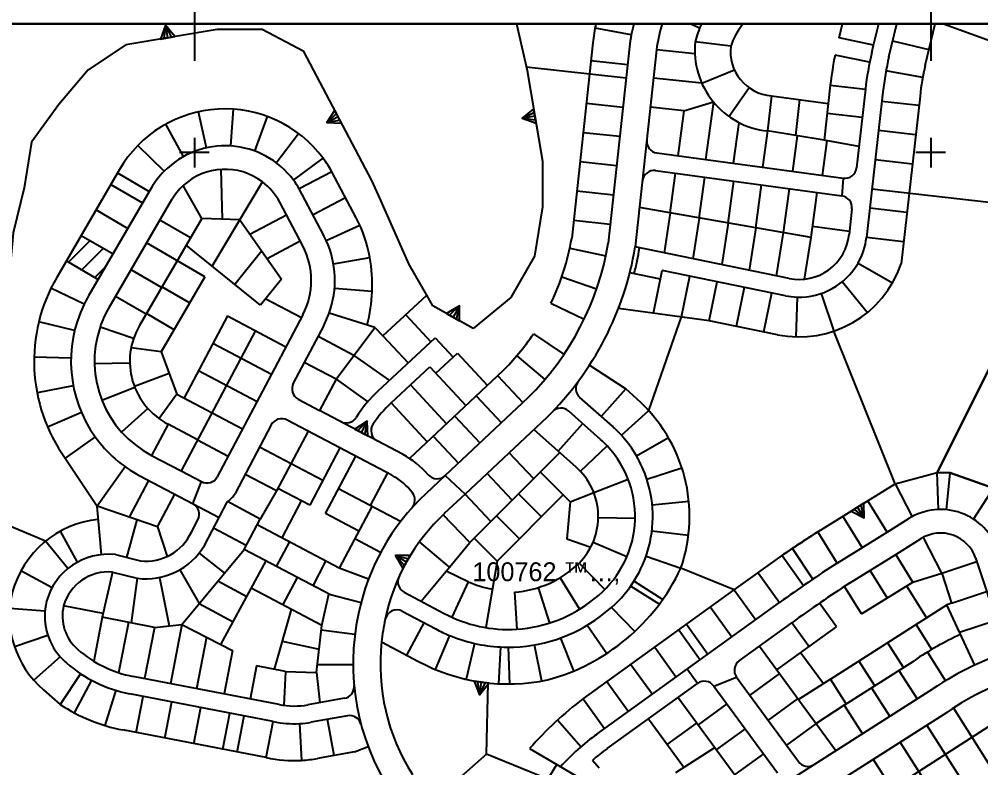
# Model space of a CAD drawing. Extents: x 271 to 16033, y -55852 to 2525.
# Drawn here: x 15997.78 to 16014.11, y -55788.8 to -55776.09 of the extents above; entities that cross this region are included whole.
import ezdxf
from ezdxf.enums import TextEntityAlignment as Align

# ---------------------------------------------------------------- set-up
doc = ezdxf.new("R2010")
doc.units = 0
doc.header["$MEASUREMENT"] = 0
for name, color, linetype in [('1601', 213, 'Continuous'), ('1620', 213, 'Continuous'), ('1802_MARM', 131, 'Continuous'), ('GUSH_MARM', 173, 'Continuous'), ('TR_GILYON', 7, 'Continuous')]:
    doc.layers.add(name, color=color, linetype=linetype)
doc.styles.add('DCADTXTSTYLE9', font='HEBTXT')

# ---------------------------------------------------------------- blocks, each defined once
blk = doc.blocks.new('GUSHMARK')
at = {"color": 7, "linetype": 'Continuous'}
for p, q in [((-0.025, 0.772), (-0.262, 0.028)), ((0, 0.867), (0, 0)), ((0.023, 0.765), (0.24, 0.036))]:
    blk.add_line(p, q, dxfattribs=at)
at = {"color": 131, "linetype": 'Continuous'}
blk.add_lwpolyline([(0.501, 0), (0, 0.867), (-0.501, 0)], close=True, dxfattribs=at)
blk = doc.blocks.new('ANOT101')
at = {"color": 7, "linetype": 'Continuous', "ltscale": 0.079375}
blk.add_blockref('GUSHMARK', (0, 0), dxfattribs=at)

msp = doc.modelspace()

# ---------------------------------------------------------------- hatches: boundary and pattern name
at = {"layer": '1620', "linetype": 'Continuous', "ltscale": 0.01}
h = msp.add_hatch(dxfattribs=at)
h.set_pattern_fill('ANSI31', color=213, scale=2, style=0, pattern_type=2)
h.set_pattern_definition([(45, (-3687.08642, -545.8422), (-0.1767766953, 0.1767766953), [])])
h.paths.add_polyline_path([(15998.83661, -55779.76202), (15998.58501, -55780.19412), (15999.12513, -55780.50863), (15999.37673, -55780.07653)], flags=0)

# ---------------------------------------------------------------- linework, layer by layer
at = {"color": 250, "linetype": 'Continuous', "ltscale": 0.01, "elevation": 1172.19571}
msp.add_lwpolyline([(15995.5603, -55776.17533), (16022.11495, -55776.17533), (16022.11495, -55795.05713), (15995.5603, -55795.05713)], close=True, dxfattribs=at)
at = {"layer": '1802_MARM', "color": 131, "linetype": 'Continuous', "ltscale": 0.01}
for p, q in [((16007.52389, -55776.4934, 1172.19571), (16007.16438, -55779.81029, 1172.19571)), ((16008.14514, -55776.56201, 1172.19571), (16007.78377, -55779.89606, 1172.19571)), ((16008.60474, -55776.61382, 1172.19571), (16008.24219, -55779.95877, 1172.19571)), ((16011.55434, -55777.21551, 1172.19571), (16011.4494, -55778.14486, 1172.19571)), ((16012.15077, -55777.28106, 1172.19571), (16011.99992, -55778.61695, 1172.19571)), ((16012.44734, -55777.32846, 1172.19571), (16012.16841, -55779.79849, 1172.19571)), ((16010.55329, -55777.39219, 1172.19571), (16010.48567, -55777.99099, 1172.19571)), ((16011.03237, -55777.45652, 1172.19571), (16010.9634, -55778.06726, 1172.19571)), ((16013.0773, -55777.39781, 1172.19571), (16012.75588, -55780.24418, 1172.19571)), ((16008.61085, -55778.36398, 1172.19571), (16011.77432, -55778.7927, 1172.19571)), ((16008.58911, -55778.66379, 1172.19571), (16011.74947, -55779.09209, 1172.19571)), ((16011.92135, -55779.31272, 1172.19571), (16011.87218, -55779.74811, 1172.19571)), ((16011.25287, -55779.60506, 1172.19571), (16011.87876, -55779.68988, 1172.19571)), ((16001.31789, -55781.12786, 1172.19571), (16000.58214, -55782.5205, 1172.19571)), ((16002.59987, -55781.10845, 1172.19571), (16002.06738, -55782.11761, 1172.19571)), ((16001.79315, -55781.37895, 1172.19571), (16000.53459, -55783.76119, 1172.19571)), ((16002.9538, -55781.29485, 1172.19571), (16002.43779, -55782.27278, 1172.19571)), ((16002.06738, -55782.11761, 1172.19571), (16001.14754, -55783.85871, 1172.19571)), ((16004.11209, -55783.8346, 1172.19571), (16002.33432, -55782.8966, 1172.19571)), ((16000.31194, -55782.96505, 1172.19571), (16000.03164, -55783.4956, 1172.19571)), ((16002.06414, -55782.98007, 1172.19571), (16001.4511, -55784.14045, 1172.19571)), ((16002.6882, -55783.08332, 1172.19571), (16002.15099, -55784.10017, 1172.19571)), ((16000.81303, -55783.23416, 1172.19571), (16001.33068, -55783.51205, 1172.19571)), ((16002.93797, -55783.92179, 1172.19571), (16001.86555, -55783.35596, 1172.19571)), ((16003.22978, -55783.36944, 1172.19571), (16002.71608, -55784.34179, 1172.19571)), ((16003.49528, -55783.50915, 1172.19571), (16002.98135, -55784.48194, 1172.19571)), ((15999.83497, -55783.84414, 1172.19571), (16001.17689, -55784.55266, 1172.19571)), ((16000.53459, -55783.76119, 1172.19571), (16000.87731, -55783.94214, 1172.19571)), ((16002.15099, -55784.10017, 1172.19571), (16001.6203, -55783.82017, 1172.19571)), ((16004.03701, -55783.79499, 1172.19571), (16003.74505, -55784.34762, 1172.19571)), ((16002.71608, -55784.34179, 1172.19571), (16002.17434, -55784.05596, 1172.19571)), ((16004.25832, -55784.61843, 1172.19571), (16003.20331, -55784.06179, 1172.19571)), ((16000.92754, -55785.02496, 1172.19571), (16001.32042, -55784.28081, 1172.19571)), ((16003.55141, -55784.78253, 1172.19571), (16002.98142, -55784.48179, 1172.19571)), ((16000.70848, -55784.7973, 1172.19571), (16000.81821, -55784.58945, 1172.19571)), ((16001.60185, -55785.09094, 1172.19571), (16001.87591, -55784.57708, 1172.19571)), ((16003.21892, -55785.41272, 1172.19571), (16001.82304, -55784.67622, 1172.19571)), ((16003.06836, -55785.86471, 1172.19571), (16001.60185, -55785.09094, 1172.19571)), ((16002.92138, -55786.3836, 1172.19571), (16001.72324, -55785.75143, 1172.19571)), ((16010.00805, -55786.981, 1172.19571), (16010.9022, -55786.33728, 1172.19571)), ((16010.64716, -55787.137, 1172.19571), (16011.65958, -55786.40813, 1172.19571)), ((16010.35164, -55786.73364, 1172.19571), (16011.65058, -55788.50655, 1172.19571)), ((16011.05297, -55786.84485, 1172.19571), (16011.43703, -55787.36905, 1172.19571)), ((16009.96357, -55787.26152, 1172.19571), (16011.01155, -55788.6919, 1172.19571)), ((16007.76869, -55788.46996, 1172.19571), (16009.29966, -55787.36777, 1172.19571)), ((16009.57785, -55787.41188, 1172.19571), (16010.65803, -55788.88621, 1172.19571)), ((16008.97366, -55787.60246, 1172.19571), (16010.27706, -55789.38146, 1172.19571)), ((16008.4664, -55787.96766, 1172.19571), (16009.06765, -55788.7883, 1172.19571))]:
    msp.add_line(p, q, dxfattribs=at)
at = {"layer": '1802_MARM', "color": 131, "linetype": 'Continuous', "ltscale": 0.01, "elevation": 1172.19571}
for points in [[(16009.33772, -55776.24405), (16009.16863, -55776.17533)], [(16010.05288, -55776.20051), (16010.02184, -55776.17533)], [(16011.70195, -55776.41055), (16011.75881, -55776.17533)], [(16012.2897, -55776.53279), (16012.37611, -55776.17533)], [(16012.55054, -55776.7306), (16012.68475, -55776.17533)], [(16013.16674, -55776.87878), (16013.33677, -55776.17533)], [(16013.47795, -55776.17533), (16014.94864, -55776.70692)], [(16008.17534, -55776.36108), (16007.56112, -55776.2454)], [(16009.86417, -55776.55179), (16009.26247, -55776.4771)], [(16012.2897, -55776.53279), (16011.70195, -55776.41055)], [(16012.25884, -55776.66047), (16012.2897, -55776.53279)], [(16013.23024, -55776.61401), (16012.61468, -55776.46522)], [(16009.256, -55776.68441), (16008.60474, -55776.61382)], [(16007.49106, -55776.79634), (16008.11244, -55776.86369)], [(16012.22232, -55776.8252), (16011.63486, -55776.70302)], [(16006.39202, -55776.90354), (16008.08819, -55777.08739)], [(16009.37267, -55777.18085), (16009.92507, -55776.95322)], [(16013.12278, -55777.08616), (16012.49963, -55776.97063)], [(16009.37267, -55777.18085), (16008.55291, -55777.092)], [(16010.17746, -55777.258), (16009.83503, -55777.74567)], [(16011.55429, -55777.2155), (16012.15077, -55777.28106)], [(16009.06847, -55777.65082), (16009.56854, -55777.49798)], [(16009.56854, -55777.49798), (16009.43603, -55778.47581)], [(16010.55329, -55777.39219), (16011.51974, -55777.52196)], [(16013.05908, -55777.55922), (16012.42931, -55777.4881)], [(16000.96392, -55778.27601), (16000.82814, -55777.66591)], [(16001.37808, -55778.24477), (16001.42081, -55777.62121)], [(16007.41293, -55777.51714), (16008.03431, -55777.58449)], [(16009.06847, -55777.65082), (16008.49904, -55777.5891)], [(16009.06847, -55777.65082), (16008.96532, -55778.41202)], [(16001.7841, -55778.33221), (16002.00184, -55777.74635)], [(16011.50104, -55777.68752), (16012.09727, -55777.75485)], [(16000.57561, -55778.42337), (16000.27245, -55777.87679)], [(16010.0007, -55777.84626), (16009.90674, -55778.53961)], [(16010.48567, -55777.99099), (16010.40222, -55778.60675)], [(16011.4494, -55778.14486), (16010.48567, -55777.99099)], [(16013.00297, -55778.05607), (16012.3732, -55777.98496)], [(16002.14868, -55778.53117), (16002.52357, -55778.03106)], [(16007.35905, -55778.01424), (16007.98043, -55778.08159)], [(16010.99192, -55778.07184), (16010.9101, -55778.67558)], [(16011.49802, -55778.15376), (16011.41797, -55778.74441)], [(16012.04101, -55778.25308), (16011.4494, -55778.14486)], [(16000.245, -55778.67476), (15999.79934, -55778.23654)], [(16002.4419, -55778.82531), (16002.94318, -55778.45199)], [(16012.94686, -55778.55293), (16012.31709, -55778.48182)], [(15999.48622, -55778.6464), (15998.42099, -55780.4758)], [(16001.23584, -55779.48873), (16001.21512, -55778.64333)], [(16007.30517, -55778.51135), (16007.92655, -55778.5787)], [(15999.45304, -55778.70338), (15999.99317, -55779.01788)], [(16003.09225, -55778.68143), (16002.53935, -55778.9729)], [(16003.50512, -55779.46465), (16003.09225, -55778.68143)], [(16008.83578, -55779.38252), (16008.92698, -55778.70958)], [(16009.32876, -55779.46818), (16009.42247, -55778.77673)], [(16011.77432, -55778.7927), (16011.74947, -55779.09209)], [(16000.02635, -55778.96091), (15998.96111, -55780.7903)], [(15999.33982, -55778.89782), (15999.87995, -55779.21233)], [(16000.88447, -55779.47456), (16000.56832, -55778.91838)], [(16001.06264, -55780.28724), (16001.91361, -55778.85491)], [(16002.95222, -55779.75611), (16002.53935, -55778.9729)], [(16009.82174, -55779.55384), (16009.91795, -55778.84388)], [(16010.29007, -55779.63521), (16010.38867, -55778.90767)], [(16010.7584, -55779.71659), (16010.85938, -55778.97146)], [(16014.5009, -55779.23162), (16012.26099, -55778.97867)], [(16003.32542, -55779.12375), (16002.77252, -55779.41522)], [(16007.25129, -55779.00845), (16007.87267, -55779.0758)], [(16011.22673, -55779.79796), (16011.33009, -55779.03525)], [(16000.37203, -55779.16219), (15999.30674, -55780.99168)], [(16002.59846, -55779.94283), (16002.20714, -55779.2005)], [(16011.22673, -55779.79796), (16008.31447, -55779.29194)], [(16012.85428, -55779.37275), (16012.22452, -55779.30163)], [(15999.08822, -55779.32992), (15999.62834, -55779.64443)], [(16001.70031, -55779.74172), (16002.32019, -55779.41495)], [(16008.83578, -55779.38252), (16008.73208, -55780.05893)], [(16009.32876, -55779.46818), (16009.22196, -55780.15909)], [(16000.88447, -55779.47456), (15999.82516, -55781.29378)], [(16000.6925, -55779.80423), (16000.17399, -55779.5023)], [(16001.52999, -55779.5006), (16000.88447, -55779.47456)], [(16001.52999, -55779.5006), (16002.23912, -55780.50449)], [(16002.99732, -55779.8483), (16003.56703, -55779.59122)], [(16007.19741, -55779.50556), (16007.81879, -55779.57291)], [(16009.82174, -55779.55384), (16009.71184, -55780.25924)], [(16010.29007, -55779.63521), (16010.17723, -55780.35439)], [(15998.83661, -55779.76202), (15999.37674, -55780.07653)], [(16010.64261, -55780.44954), (16010.7584, -55779.71659)], [(16011.11489, -55780.5059), (16011.22673, -55779.79796)], [(16012.79818, -55779.8696), (16012.16841, -55779.79849)], [(16000.93597, -55780.46674), (15999.94754, -55779.89119)], [(16001.88166, -55780.94774), (16000.61939, -55779.92979)], [(16001.99125, -55780.15359), (16002.55336, -55779.85727)], [(16010.8558, -55780.49313), (16008.24219, -55779.95877)], [(16001.9017, -55780.02681), (16001.44379, -55780.59462)], [(16007.13142, -55779.9814), (16007.74253, -55780.11249)], [(15998.58501, -55780.19412), (15999.12513, -55780.50863)], [(16003.11914, -55780.2453), (16003.73498, -55780.13861)], [(16012.02437, -55780.23248), (16012.60997, -55780.56822)], [(16000.20187, -55780.64682), (15999.68335, -55780.34489)], [(16008.67133, -55780.50583), (16008.15035, -55780.39932)], [(16008.55354, -55781.0818), (16008.70135, -55780.35886)], [(16010.7957, -55780.78706), (16008.70135, -55780.35886)], [(16000.93597, -55780.46674), (16000.194, -55781.74097)], [(16002.23912, -55780.50449), (16001.88166, -55780.94774)], [(16006.99673, -55780.46506), (16007.58773, -55780.66843)], [(16009.02521, -55781.14623), (16009.16674, -55780.45401)], [(16009.49691, -55781.2105), (16009.63212, -55780.54916)], [(16011.75812, -55780.54792), (16012.18743, -55781.06882)], [(15998.88516, -55780.93228), (15998.32363, -55780.65781)], [(16000.67807, -55780.90964), (16000.20816, -55780.63602)], [(16003.13798, -55780.66014), (16003.77655, -55780.71185)], [(16009.9623, -55781.30565), (16010.09751, -55780.64431)], [(16010.42769, -55781.4008), (16010.5629, -55780.73946)], [(16011.39799, -55780.74891), (16011.61593, -55781.38778)], [(15999.93769, -55781.10052), (15999.41917, -55780.7986)], [(16001.97066, -55780.83739), (16002.57472, -55781.15612)], [(16006.81154, -55780.91504), (16007.37458, -55781.18639)], [(16010.99011, -55780.80991), (16010.96864, -55781.48459)], [(16000.41389, -55781.36334), (15999.94398, -55781.08972)], [(16003.82367, -55781.32388), (16003.04658, -55781.08377)], [(16009.49691, -55781.2105), (16007.9586, -55781.00089)], [(15998.72437, -55781.37697), (15998.11716, -55781.22884)], [(16001.31789, -55781.12786), (16002.31263, -55781.65339)], [(16004.34644, -55781.11007), (16004.77242, -55781.56744)], [(16008.47076, -55782.73493), (16009.02521, -55781.14623)], [(16010.66049, -55781.4484), (16009.49691, -55781.2105)], [(15999.72545, -55781.51253), (15999.15729, -55781.3196)], [(16006.51517, -55781.432), (16007.03358, -55781.78156)], [(16012.65326, -55783.97881), (16011.61593, -55781.38778)], [(16001.07264, -55781.59207), (16002.06738, -55782.11761)], [(16003.467, -55781.79898), (16002.85749, -55781.47737)], [(16003.87831, -55782.4002), (16004.8435, -55781.50124)], [(16003.95987, -55781.47012), (16004.38585, -55781.92748)], [(16004.8435, -55781.50124), (16005.15021, -55781.83055)], [(16000.194, -55781.74097), (15999.68334, -55781.67161)], [(16000.194, -55781.74097), (16000.45878, -55782.45533)], [(15998.66232, -55781.84574), (15998.03748, -55781.83079)], [(16003.16299, -55782.20392), (16002.62415, -55781.9196)], [(16003.467, -55781.79898), (16004.06807, -55782.22346)], [(16004.85749, -55782.10318), (16005.22339, -55781.76239)], [(16005.22339, -55781.76239), (16005.73212, -55782.3086)], [(16006.23171, -55781.80597), (16006.70774, -55782.21099)], [(15999.66212, -55781.92934), (15999.06231, -55781.94482)], [(16000.82739, -55782.05629), (16001.82213, -55782.58182)], [(16004.09664, -55782.60683), (16004.75525, -55781.99341)], [(16005.98853, -55782.06809), (16004.41111, -55783.54771)], [(16004.75525, -55781.99341), (16005.36743, -55782.65069)], [(16007.46485, -55781.96742), (16008.08149, -55782.36844)], [(16000.33009, -55782.10813), (15999.74078, -55782.32674)], [(16003.16299, -55782.20392), (16003.70239, -55782.58485)], [(16005.90758, -55782.14402), (16006.33518, -55782.59988)], [(15998.70188, -55782.31695), (15998.08828, -55782.43586)], [(15999.74686, -55782.34233), (15999.18941, -55782.5643)], [(16004.42595, -55782.30012), (16005.0392, -55782.95856)], [(16008.08149, -55782.36844), (16007.66628, -55782.83561)], [(16008.27046, -55782.53639), (16008.08149, -55782.36844)], [(16000.45878, -55782.45533), (16000.1583, -55782.8706)], [(16000.45878, -55782.45533), (16001.57688, -55783.04604)], [(16002.52135, -55782.54301), (16002.88331, -55782.73399)], [(16006.42195, -55782.51848), (16005.0139, -55783.83924)], [(16005.54289, -55782.4861), (16005.97049, -55782.94196)], [(16007.85484, -55783.0032), (16007.30125, -55782.51119)], [(15999.96938, -55782.70071), (15999.5231, -55783.10178)], [(16004.09664, -55782.60683), (16004.71098, -55783.26643)], [(16008.00798, -55783.15502), (16008.47076, -55782.73493)], [(15998.84121, -55782.76882), (15998.26719, -55783.01611)], [(16005.1782, -55782.82818), (16005.6058, -55783.28404)], [(16006.74244, -55782.852), (16005.35642, -55784.1521)], [(16007.65532, -55783.22725), (16007.11382, -55782.74597)], [(16000.81303, -55783.23416), (16000.31194, -55782.96505)], [(16007.23958, -55783.69395), (16006.52342, -55783.05745)], [(16006.93477, -55783.42343), (16007.35017, -55782.95604)], [(15999.07388, -55783.18048), (15998.56596, -55783.54472)], [(16004.81352, -55783.17026), (16005.24111, -55783.62612)], [(16008.26417, -55783.50567), (16008.80506, -55783.19247)], [(16007.31126, -55783.76396), (16007.76747, -55783.33674)], [(15998.56596, -55783.54472), (15999.10514, -55784.35625)], [(16000.03164, -55783.4956), (16000.53459, -55783.76119)], [(16006.96342, -55783.44851), (16005.4319, -55784.97648)], [(16006.51835, -55783.89254), (16006.10403, -55783.45084)], [(15999.58252, -55783.6883), (15999.10514, -55784.35625)], [(16008.44075, -55783.90241), (16009.03547, -55783.71017)], [(16005.0139, -55783.83924), (16004.68557, -55784.14722)], [(16006.15536, -55784.2547), (16005.73023, -55783.80147)], [(16006.63267, -55783.77849), (16007.13504, -55784.28201)], [(16012.65326, -55783.97881), (16013.37016, -55783.7885)], [(16013.37016, -55783.7885), (16013.58645, -55783.79504)], [(16013.39235, -55784.41505), (16013.37016, -55783.7885)], [(16013.52647, -55784.41901), (16013.58645, -55783.79504)], [(16013.58645, -55783.79504), (16014.32256, -55784.05064)], [(15999.65566, -55784.54494), (15999.9841, -55783.92288)], [(16000.73473, -55784.31921), (16000.87731, -55783.94214)], [(16007.53949, -55784.12749), (16008.12251, -55783.90223)], [(16011.34175, -55784.79446), (16012.65326, -55783.97881)], [(16012.65326, -55783.97881), (16012.94232, -55784.53741)], [(16000.13445, -55784.70905), (16000.42627, -55784.15634)], [(16002.15099, -55784.10017), (16001.87591, -55784.57708)], [(16005.35642, -55784.1521), (16005.00163, -55784.48489)], [(16005.79236, -55784.61685), (16005.35642, -55784.1521)], [(16007.02114, -55784.16786), (16005.89611, -55785.29029)], [(16006.2616, -55784.1487), (16006.65007, -55784.53807)], [(16007.13504, -55784.28201), (16007.53949, -55784.12749)], [(16013.98325, -55784.57702), (16014.32256, -55784.05064)], [(16000.13445, -55784.70905), (15999.10514, -55784.35625)], [(15999.18279, -55785.18013), (15999.10514, -55784.35625)], [(16001.87591, -55784.57708), (16001.32042, -55784.28081)], [(16002.57297, -55784.26629), (16002.24047, -55784.89647)], [(16003.77308, -55784.36241), (16003.21892, -55785.41272)], [(16007.13504, -55784.28201), (16007.08125, -55784.91479)], [(16008.53054, -55784.33497), (16009.15264, -55784.27461)], [(16012.52106, -55784.79708), (16012.19096, -55784.26634)], [(15998.23208, -55784.95248), (15997.21849, -55784.52963)], [(16005.4319, -55784.97648), (16004.98262, -55784.50273)], [(16005.88816, -55784.52128), (16006.27663, -55784.91065)], [(16012.09645, -55785.06114), (16011.76637, -55784.53042)], [(15999.78195, -55784.58823), (15999.60441, -55785.22727)], [(16007.61497, -55784.55004), (16008.23992, -55784.55954)], [(16012.52106, -55784.79708), (16012.88786, -55784.569)], [(15998.77477, -55785.30767), (15998.48669, -55784.78133)], [(16000.13445, -55784.70905), (16000.29757, -55785.21074)], [(16001.63708, -55785.02488), (16001.08347, -55784.72962)], [(16008.52558, -55784.77673), (16009.14617, -55784.85105)], [(16011.67185, -55785.3252), (16011.34175, -55784.79446)], [(16011.67185, -55785.3252), (16012.52106, -55784.79708)], [(15998.61069, -55785.41797), (15998.23208, -55784.95248)], [(16002.15337, -55785.38194), (16002.37288, -55784.96633)], [(16003.91942, -55785.145), (16003.48304, -55784.91213)], [(16005.08885, -55785.39594), (16004.57981, -55784.96076)], [(16005.08885, -55785.39594), (16005.4319, -55784.97648)], [(16005.50764, -55784.90092), (16005.89611, -55785.29029)], [(16007.08125, -55784.91479), (16007.48779, -55785.05279)], [(16007.52669, -55784.97011), (16008.1026, -55785.21297)], [(16012.66556, -55785.17828), (16013.09912, -55784.90867)], [(16013.44492, -55785.49269), (16013.13517, -55784.88788)], [(15999.41799, -55785.18089), (15999.84109, -55785.28615)], [(16000.54727, -55786.36483), (16001.60185, -55785.09094)], [(16000.83829, -55785.15519), (16001.26783, -55785.49443)], [(16011.26027, -55785.59541), (16010.91112, -55785.07488)], [(16011.88082, -55785.66636), (16012.66556, -55785.17828)], [(16012.95605, -55785.64533), (16012.66556, -55785.17828)], [(16001.20693, -55786.70582), (16001.97425, -55785.28743)], [(16002.77237, -55785.70886), (16002.99201, -55785.293)], [(16005.89611, -55785.29029), (16005.70729, -55786.41916)], [(16007.28929, -55785.32475), (16007.72523, -55785.77273)], [(16008.42609, -55785.20716), (16009.01634, -55785.41271)], [(16009.92346, -55785.77886), (16010.73505, -55785.19458)], [(16010.73505, -55785.19458), (16011.1017, -55785.70386)], [(16013.44492, -55785.49268), (16014.04013, -55785.29638)], [(16014.02072, -55785.23752), (16014.4357, -55786.49575)], [(15998.3416, -55785.74194), (15997.81453, -55785.4552)], [(15999.3664, -55785.47721), (15999.19557, -55786.24442)], [(15999.3664, -55785.47721), (15999.78636, -55785.58169)], [(16000.51055, -55785.43802), (16000.84044, -55786.01069)], [(16003.7138, -55785.5991), (16003.21892, -55785.41272)], [(16004.60798, -55785.97084), (16005.08885, -55785.39594)], [(16005.40607, -55785.63999), (16005.03439, -55785.46105)], [(16010.32925, -55785.48672), (16010.69443, -55785.99396)], [(16012.52085, -55785.91601), (16012.23036, -55785.44896)], [(16012.95605, -55785.64533), (16013.44491, -55785.49268)], [(16013.44492, -55785.49268), (16013.61328, -55786.00315)], [(15999.78636, -55785.58169), (15999.68555, -55786.33889)], [(16000.16427, -55785.56875), (16000.32924, -55786.38812)], [(16001.15737, -55785.62786), (16001.64684, -55785.89265)], [(16002.26258, -55786.036), (16002.50875, -55785.56944)], [(16005.40607, -55785.63999), (16005.13069, -55786.24256)], [(16006.96557, -55785.57336), (16007.29547, -55786.10746)], [(16008.22195, -55785.62992), (16008.71052, -55785.93938)], [(16012.08564, -55786.18669), (16012.95605, -55785.64533)], [(16004.3196, -55785.81864), (16004.99853, -55786.17696)], [(16006.19203, -55785.81627), (16006.23185, -55786.44609)], [(16006.59306, -55785.74023), (16006.78479, -55786.34219)], [(16007.35682, -55787.62666), (16009.92346, -55785.77886)], [(16008.16844, -55785.7144), (16008.65701, -55786.02387)], [(16009.92346, -55785.77886), (16010.28864, -55786.2861)], [(16012.08564, -55786.18669), (16011.7957, -55785.72053)], [(16012.8499, -55785.71135), (16013.18561, -55786.25416)], [(16013.61328, -55786.00315), (16014.20849, -55785.80685)], [(16002.92138, -55786.3836), (16003.04259, -55785.85111)], [(16003.58792, -55785.99801), (16003.06836, -55785.86471)], [(16007.59341, -55788.22648), (16010.69443, -55785.99396)], [(15998.22191, -55786.13904), (15997.62372, -55786.09229)], [(15999.21046, -55786.17756), (15998.5389, -55786.04808)], [(16000.84044, -55786.01069), (16001.41487, -55786.32144)], [(16002.40249, -55786.10982), (16002.11503, -55787.12474)], [(16004.28727, -55786.1408), (16004.85757, -55786.4418)], [(16007.84019, -55786.07889), (16008.2333, -55786.48705)], [(16009.51767, -55786.071), (16009.88285, -55786.57825)], [(16011.65958, -55786.40813), (16011.36944, -55786.00513)], [(16011.55621, -55787.29205), (16013.53037, -55786.03455)], [(16013.61328, -55786.00315), (16013.53037, -55786.03455)], [(16014.00711, -55787.05466), (16013.53037, -55786.03455)], [(15999.19557, -55786.24442), (15999.05185, -55786.98963)], [(16000.07932, -55786.41481), (15999.19557, -55786.24442)], [(16013.74726, -55786.49863), (16014.36902, -55786.29357)], [(15999.63745, -55786.32962), (15999.4726, -55787.18436)], [(16000.07933, -55786.41481), (15999.91143, -55787.28534)], [(16000.07932, -55786.41481), (16000.54727, -55786.36483)], [(16000.54727, -55786.36483), (16000.3533, -55787.37056)], [(16000.54727, -55786.36483), (16001.40394, -55786.80765)], [(16002.82999, -55787.18288), (16002.92138, -55786.3836)], [(16003.48408, -55786.53514), (16002.91239, -55786.46217)], [(16004.36495, -55786.88853), (16004.65668, -55786.33577)], [(16007.43167, -55786.38108), (16007.76225, -55786.85716)], [(16008.97999, -55786.45809), (16009.34517, -55786.96533)], [(16009.11187, -55786.36315), (16009.47705, -55786.87039)], [(16011.19434, -55786.74307), (16010.9022, -55786.33728)], [(16013.28052, -55786.78813), (16013.01117, -55786.36528)], [(15998.27265, -55786.55303), (15997.70345, -55786.74285)], [(16000.96403, -55786.58026), (16000.79517, -55787.45578)], [(16002.25033, -55786.64704), (16002.87582, -55786.78209)], [(16005.08817, -55786.55128), (16004.84812, -55787.12837)], [(16006.97203, -55786.59737), (16007.19721, -55787.15212)], [(16001.40394, -55786.80765), (16001.26159, -55787.54574)], [(16003.93478, -55786.6615), (16004.56407, -55786.99362)], [(16005.51282, -55786.68655), (16005.37486, -55787.29615)], [(16005.95434, -55786.74731), (16005.92252, -55787.37152)], [(16006.08393, -55786.7526), (16006.10728, -55787.37719)], [(16006.65717, -55787.3255), (16006.53304, -55786.71209)], [(16008.5742, -55786.75024), (16008.93938, -55787.25748)], [(16012.79481, -55787.09593), (16012.52618, -55786.6742)], [(15998.48055, -55786.91461), (15998.03015, -55787.31104)], [(16011.78985, -55787.73607), (16012.9766, -55786.98013)], [(16013.20202, -55786.8352), (16013.51101, -55787.32028)], [(16001.81236, -55787.06635), (16001.70346, -55787.63096)], [(16002.3046, -55787.16129), (16001.81236, -55787.06635)], [(16003.45221, -55787.05114), (16002.8448, -55787.05333)], [(16008.16841, -55787.04238), (16008.53358, -55787.54962)], [(16009.29966, -55787.36777), (16009.12437, -55787.12429)], [(16012.30983, -55787.40485), (16012.0412, -55786.98313)], [(16012.71765, -55787.14508), (16013.02657, -55787.63007)], [(15998.8252, -55787.20086), (15998.47961, -55787.72164)], [(16002.19574, -55787.72591), (15999.71712, -55787.24786)], [(16002.3046, -55787.16129), (16002.27862, -55787.73916)], [(16002.3046, -55787.16129), (16002.82999, -55787.18288)], [(16002.82999, -55787.18288), (16002.89001, -55787.69288)], [(16009.57785, -55787.41188), (16009.96357, -55787.26152)], [(16010.69175, -55787.19785), (16010.18756, -55787.56724)], [(16011.55621, -55787.29205), (16011.01631, -55787.64084)], [(16011.82485, -55787.71378), (16011.55621, -55787.29205)], [(15999.01227, -55787.31257), (15998.71762, -55787.86377)], [(16005.71595, -55788.56906), (16005.74637, -55787.35769)], [(16007.76261, -55787.33452), (16008.12779, -55787.84176)], [(16009.32654, -55789.98692), (16013.29238, -55787.46075)], [(16012.25375, -55787.44058), (16012.56267, -55787.92556)], [(15998.19814, -55787.47642), (15998.47961, -55787.72164)], [(15999.42226, -55787.48313), (15999.23901, -55788.08068)], [(16002.09727, -55788.01245), (15999.6603, -55787.54244)], [(15999.76808, -55788.19977), (15999.88645, -55787.58606)], [(16003.30521, -55787.61865), (16002.68668, -55787.72924)], [(16007.35682, -55787.62666), (16007.722, -55788.1339)], [(16011.00203, -55787.62136), (16010.49785, -55787.99075)], [(16000.25905, -55788.29446), (16000.37741, -55787.68075)], [(16000.75002, -55788.38915), (16000.86838, -55787.77544)], [(16009.79761, -55787.71182), (16009.31359, -55788.06644)], [(16011.78985, -55787.73607), (16011.31232, -55788.04487)], [(16011.78985, -55787.73607), (16012.09878, -55788.22106)], [(16014.27637, -55788.77699), (16013.64329, -55787.78312)], [(16001.24098, -55788.48384), (16001.35935, -55787.87013)], [(16001.48647, -55788.53119), (16001.60483, -55787.91748)], [(16003.35791, -55787.91399), (16002.73948, -55788.02456)], [(16009.57587, -55790.37647), (16013.54666, -55787.84716)], [(16001.97891, -55788.62616), (16002.09727, -55788.01245)], [(16002.54305, -55788.0475), (16002.5783, -55788.6717)], [(16003.13091, -55788.58951), (16003.02091, -55787.97425)], [(16007.31789, -55788.44477), (16006.92324, -55787.9893)], [(16008.78691, -55788.40512), (16009.29109, -55788.03573)], [(16011.31232, -55788.04487), (16010.80814, -55788.41427)], [(16011.69798, -55789.73169), (16014.41058, -55787.9872)], [(16013.82476, -55789.06851), (16013.19106, -55788.07367)], [(16001.97891, -55788.62616), (15999.54178, -55788.15612)], [(16010.1079, -55788.13533), (16009.62388, -55788.48995)], [(16003.47656, -55788.52771), (16003.70849, -55788.43888)], [(16013.37315, -55789.36003), (16012.73771, -55788.36244)], [(16003.47657, -55788.52771), (16002.84914, -55788.63989)], [(16005.71595, -55788.56906), (16004.80629, -55789.37064)], [(16006.75623, -55788.99283), (16005.71595, -55788.56906)], [(16006.44952, -55788.46924), (16006.90876, -55788.74116)], [(16008.93059, -55788.8756), (16009.59593, -55788.45179)], [(16010.41819, -55788.55884), (16009.93417, -55788.91346)], [(16006.75623, -55788.99283), (16006.90876, -55788.74116)], [(16006.90876, -55788.74116), (16007.38316, -55789.02205)], [(16007.63158, -55788.80681), (16007.51435, -55788.67151)], [(16012.92154, -55789.65155), (16012.28435, -55788.65122)]]:
    msp.add_lwpolyline(points, dxfattribs=at)
at = {"layer": '1802_MARM', "color": 131, "linetype": 'Continuous', "ltscale": 0.01}
for centre, radius, start, end in [((16010.87791, -55776.87006, 1172.19571), 3.3751, 168.121246, 173.592476), ((16010.87791, -55776.87006, 1172.19571), 2.75008, 165.367191, 169.334259), ((16010.87791, -55776.87006, 1172.19571), 2.28757, 162.320011, 173.568587), ((16010.87791, -55776.87006, 1172.19571), 1.66255, 155.299603, 166.328007), ((16010.87791, -55776.87006, 1172.19571), 1.06253, 140.939178, 162.570159), ((16010.87791, -55776.87006, 1172.19571), 1.06253, 139.167574, 140.939178), ((16010.87791, -55776.87006, 1172.19571), 2.75008, 169.334259, 173.568587), ((16010.6297, -55776.62351, 1172.19571), 1.37504, 173.887606, 263.987791), ((16010.60848, -55776.6442, 1172.19571), 0.75002, 172.923253, 265.780614), ((16017.1703, -55777.83589, 1172.19571), 5.05015, 166.540935, 173.692438), ((16017.1703, -55777.83589, 1172.19571), 5.65017, 168.433692, 173.696184), ((16017.1703, -55777.83589, 1172.19571), 4.75015, 166.544955, 173.86762), ((16017.1703, -55777.83589, 1172.19571), 4.11638, 166.554849, 173.890664), ((16001.27894, -55779.69142, 1172.19571), 2.07506, 36.676451, 149.749193), ((16008.63771, -55778.16579, 1172.19571), 0.20001, 173.814024, 262.282223), ((16001.27894, -55779.69142, 1172.19571), 1.45004, 36.676451, 135.482704), ((16001.28144, -55779.69477, 1172.19571), 2.07506, 29.231663, 36.792023), ((16001.27894, -55779.69142, 1172.19571), 1.05003, 52.811717, 132.591088), ((16011.80118, -55778.59451, 1172.19571), 0.20001, 262.282223, 353.557169), ((16001.27894, -55779.69142, 1172.19571), 1.45004, 135.482704, 149.749193), ((16008.56225, -55778.86198, 1172.19571), 0.20001, 82.281809, 173.814024), ((16001.27894, -55779.69142, 1172.19571), 1.05003, 132.591088, 149.749193), ((16001.27894, -55779.69142, 1172.19571), 1.05003, 27.874156, 52.811717), ((16001.28282, -55779.6966, 1172.19571), 1.45004, 29.940102, 36.932367), ((16011.72261, -55779.29028, 1172.19571), 0.20001, 353.557169, 442.282223), ((16001.49331, -55780.52697, 1172.19571), 2.27507, 9.828886, 27.835977), ((16001.49331, -55780.52697, 1172.19571), 1.65005, 24.28691, 27.851081), ((16011.02669, -55779.66046, 1172.19571), 0.85003, 258.41328, 354.08117), ((16011.02669, -55779.66046, 1172.19571), 1.15004, 330.172526, 353.106672), ((16001.49331, -55780.52697, 1172.19571), 1.25004, 332.278905, 387.859267), ((16001.49331, -55780.52697, 1172.19571), 1.65005, 340.278787, 384.28691), ((16003.06134, -55779.10852, 1172.19571), 4.78765, 314.582419, 350.532142), ((16003.06134, -55779.10852, 1172.19571), 5.25016, 314.518668, 350.680071), ((16003.06134, -55779.10852, 1172.19571), 4.16263, 334.279367, 350.294296), ((16003.06134, -55779.10852, 1172.19571), 5.32516, 345.805201, 350.648575), ((16001.1533, -55780.61394, 1172.19571), 2.62508, 345.231941, 370.43241), ((16011.02669, -55779.66046, 1172.19571), 1.82506, 258.41328, 341.34684), ((16011.02669, -55779.66046, 1172.19571), 1.15004, 268.17749, 330.172526), ((16000.86176, -55781.89838, 1172.19571), 2.82509, 149.757894, 215.644672), ((16000.86176, -55781.89838, 1172.19571), 2.20007, 153.951981, 215.644672), ((16000.86176, -55781.89838, 1172.19571), 2.20007, 149.757894, 153.951981), ((16011.02669, -55779.66046, 1172.19571), 1.15004, 258.41328, 268.17749), ((16000.86176, -55781.89838, 1172.19571), 1.80006, 149.754682, 161.244329), ((16001.49331, -55780.52697, 1172.19571), 1.65005, 332.266277, 340.278787), ((16000.86176, -55781.89838, 1172.19571), 1.80006, 161.244329, 242.537831), ((16000.86176, -55781.89838, 1172.19571), 1.20004, 149.747121, 242.730727), ((16003.06134, -55779.10852, 1172.19571), 4.16263, 314.684916, 326.070322), ((16007.43412, -55782.36169, 1172.19571), 0.20001, 143.292587, 228.3704), ((16002.61468, -55782.36612, 1172.19571), 0.20001, 152.181474, 242.18285), ((16005.45309, -55784.07662, 1172.19571), 2.30007, 133.209274, 147.863494), ((16006.49006, -55784.53295, 1172.19571), 2.67508, 340.799589, 408.275505), ((16005.45309, -55784.07662, 1172.19571), 2.00006, 132.70333, 146.178441), ((16006.98095, -55782.89547, 1172.19571), 0.20001, 48.3704, 135.986224), ((16002.24098, -55783.0735, 1172.19571), 0.20001, 62.18285, 152.15205), ((16003.33607, -55782.74674, 1172.19571), 0.20001, 242.18285, 327.863494), ((16003.95765, -55783.0747, 1172.19571), 0.20001, 146.178441, 242.18285), ((16006.49006, -55784.53295, 1172.19571), 2.05006, 42.2323, 48.262), ((16000.86176, -55781.89838, 1172.19571), 2.20007, 215.644672, 242.178972), ((16006.49006, -55784.53295, 1172.19571), 1.75005, 43.119807, 48.262), ((16006.49006, -55784.53295, 1172.19571), 2.05006, 17.912925, 42.2323), ((16006.49006, -55784.53295, 1172.19571), 1.75005, 307.074129, 403.119807), ((16006.49006, -55784.53295, 1172.19571), 1.12503, 315.267369, 408.224071), ((16000.9707, -55783.76528, 1172.19571), 0.20001, 242.166388, 332.15205), ((16003.58804, -55784.80178, 1172.19571), 1.10003, 37.546023, 61.549751), ((16006.49006, -55784.53295, 1172.19571), 2.05006, 340.799589, 377.912925), ((16001.10152, -55783.94601, 1172.19571), 0.40001, 303.176917, 330.916025), ((16007.30515, -55786.9517, 1172.19571), 3.83762, 133.0475, 168.421439), ((16004.30164, -55784.25331, 1172.19571), 0.20001, 318.063061, 397.546023), ((16000.64135, -55784.49607, 1172.19571), 0.20001, 332.16755, 422.166388), ((16007.30515, -55786.9517, 1172.19571), 3.3751, 133.039523, 168.482256), ((16013.42921, -55785.43942, 1172.19571), 1.02503, 18.716392, 121.879135), ((15999.29691, -55786.26166, 1172.19571), 1.68755, 95.796093, 164.904764), ((15999.9365, -55784.4415, 1172.19571), 0.85003, 263.555139, 335.255091), ((16021.35617, -55800.64676, 1172.19571), 18.75057, 122.281956, 124.502862), ((16013.42921, -55785.43942, 1172.19571), 0.62502, 18.846416, 121.879135), ((15999.29691, -55786.26166, 1172.19571), 1.08753, 83.607651, 164.596539), ((15999.9365, -55784.4415, 1172.19571), 1.15004, 262.498198, 329.513191), ((16006.06875, -55784.07057, 1172.19571), 1.75005, 274.03964, 314.221081), ((16006.49006, -55784.53295, 1172.19571), 2.05006, 307.242087, 340.799589), ((16021.41294, -55800.61071, 1172.19571), 18.12555, 122.508375, 126.252703), ((15999.29691, -55786.26166, 1172.19571), 0.78752, 84.937465, 164.264088), ((16005.84808, -55783.92515, 1172.19571), 3.50011, 285.02055, 334.848996), ((16004.41296, -55785.64176, 1172.19571), 0.20001, 155.621379, 242.175904), ((16006.08674, -55784.1506, 1172.19571), 1.63755, 245.439179, 260.50435), ((16021.41294, -55800.61071, 1172.19571), 17.72554, 122.531408, 126.367375), ((15999.26875, -55786.22085, 1172.19571), 1.65005, 166.018497, 229.546023), ((15999.26875, -55786.22085, 1172.19571), 1.05003, 166.335723, 221.353472), ((16006.08674, -55784.1506, 1172.19571), 2.30007, 273.617252, 309.349053), ((15999.26875, -55786.22085, 1172.19571), 0.75002, 166.682412, 229.546023), ((16004.19399, -55786.31772, 1172.19571), 0.20001, 62.175904, 168.482256), ((16006.08674, -55784.1506, 1172.19571), 2.60008, 272.140791, 309.218962), ((16007.41481, -55787.03689, 1172.19571), 3.96262, 167.532907, 212.948291), ((16006.08674, -55784.1506, 1172.19571), 2.30007, 241.763082, 273.617252), ((16006.08674, -55784.1506, 1172.19571), 2.60008, 241.787629, 247.414988), ((16006.08674, -55784.1506, 1172.19571), 2.60008, 247.414988, 267.081279), ((16016.19821, -55791.74309, 1172.19571), 5.75018, 115.048616, 124.073902), ((16000.09661, -55785.28414, 1172.19571), 2.00006, 228.91104, 259.062253), ((16006.08674, -55784.1506, 1172.19571), 2.60008, 267.081279, 272.140791), ((16016.19821, -55791.74309, 1172.19571), 5.17516, 106.373736, 124.159239), ((15999.26875, -55786.22085, 1172.19571), 1.05003, 221.353472, 229.450853), ((16010.12491, -55787.14331, 1172.19571), 0.20001, 125.751256, 216.228677), ((16000.09661, -55785.28414, 1172.19571), 2.30007, 228.950417, 259.062253), ((16006.08674, -55784.1506, 1172.19571), 3.2251, 241.827277, 281.962082), ((16016.19821, -55791.74309, 1172.19571), 4.71264, 106.20825, 124.238933), ((16003.27001, -55787.42176, 1172.19571), 0.20001, 280.137222, 365.305045), ((16009.41652, -55787.53009, 1172.19571), 0.20001, 36.228677, 125.751256), ((16011.30636, -55792.78939, 1172.19571), 6.5002, 127.416408, 138.347015), ((16000.09661, -55785.28414, 1172.19571), 2.92509, 236.440331, 259.065955), ((16002.45022, -55786.40007, 1172.19571), 1.35004, 259.135009, 280.087304), ((16003.39311, -55788.11087, 1172.19571), 0.20001, 14.951761, 100.137302), ((16002.44831, -55786.40018, 1172.19571), 1.65005, 257.716855, 273.291611), ((16002.45022, -55786.40007, 1172.19571), 1.65005, 273.225119, 280.087304), ((16009.93733, -55791.46793, 1172.19571), 4.00012, 125.870968, 137.785269), ((16009.93733, -55791.46793, 1172.19571), 3.70011, 125.875727, 130.907486), ((16002.44946, -55786.40029, 1172.19571), 2.27507, 258.063377, 273.246454), ((16002.45022, -55786.40007, 1172.19571), 2.27507, 273.227027, 280.098768), ((16011.17289, -55788.57369, 1172.19571), 0.20001, 216.228677, 302.496402)]:
    msp.add_arc(centre, radius, start, end, dxfattribs=at)
at = {"layer": 'GUSH_MARM', "color": 175, "linetype": 'Continuous', "ltscale": 0.01}
for p, q in [((16006.22616, -55776.17533, 1172.19571), (16006.40645, -55776.96691, 1172.19571)), ((16006.40645, -55776.96691, 1172.19571), (16006.66889, -55778.50486, 1172.19571)), ((16006.66889, -55778.50486, 1172.19571), (16006.66889, -55779.2808, 1172.19571)), ((16004.40636, -55780.25516, 1172.19571), (16003.88128, -55779.08156, 1172.19571)), ((16006.66889, -55779.2808, 1172.19571), (16006.53144, -55780.11821, 1172.19571)), ((16006.53144, -55780.11821, 1172.19571), (16006.13133, -55780.81873, 1172.19571)), ((16004.70419, -55780.77687, 1172.19571), (16004.40636, -55780.25516, 1172.19571)), ((16004.80625, -55780.95564, 1172.19571), (16004.70419, -55780.77687, 1172.19571)), ((16006.13133, -55780.81873, 1172.19571), (16005.49386, -55781.34259, 1172.19571)), ((16005.49386, -55781.34259, 1172.19571), (16004.80625, -55780.95564, 1172.19571)), ((16004.30056, -55783.48176, 1172.19571), (16002.88331, -55782.73399, 1172.19571)), ((16004.30056, -55783.48176, 1172.19571), (16002.88331, -55782.73399, 1172.19571)), ((16013.37016, -55783.7885, 1172.19571), (16013.58645, -55783.79504, 1172.19571)), ((16013.58645, -55783.79504, 1172.19571), (16013.37016, -55783.7885, 1172.19571)), ((16013.58645, -55783.79504, 1172.19571), (16014.32256, -55784.05064, 1172.19571)), ((16014.32256, -55784.05064, 1172.19571), (16013.58645, -55783.79504, 1172.19571))]:
    msp.add_line(p, q, dxfattribs=at)
at = {"layer": 'GUSH_MARM', "color": 175, "linetype": 'Continuous', "ltscale": 0.01, "elevation": 1172.19571}
for points in [[(16003.88128, -55779.08156), (16003.76888, -55778.83033), (16002.61863, -55776.64346), (16001.90622, -55776.26841), (16001.1437, -55776.26841), (15999.59361, -55776.53035), (15998.95613, -55776.95502), (15998.45605, -55777.54243), (15997.99368, -55778.17945), (15997.86864, -55778.95533), (15997.68113, -55779.71735), (15997.46852, -55782.09272), (15997.35616, -55782.94208), (15997.28102, -55783.76761), (15997.21849, -55784.52963), (15997.21849, -55785.30557), (15997.14357, -55786.15488), (15997.08193, -55786.40144)], [(16003.95987, -55781.47012), (16004.70419, -55780.77687)], [(16003.95987, -55781.47012), (16004.70419, -55780.77687)], [(16003.16299, -55782.20392), (16003.82367, -55781.32388)], [(16003.16299, -55782.20392), (16003.82367, -55781.32388)], [(16003.82367, -55781.32388), (16003.95987, -55781.47012)], [(16003.82367, -55781.32388), (16003.95987, -55781.47012)], [(16003.16299, -55782.20392), (16002.88331, -55782.73399)], [(16003.16299, -55782.20392), (16002.88331, -55782.73399)], [(16005.0139, -55783.83924), (16005.35642, -55784.1521)], [(16005.0139, -55783.83924), (16005.35642, -55784.1521)], [(16005.35642, -55784.1521), (16005.00163, -55784.48489)], [(16009.92346, -55785.77886), (16010.73505, -55785.19458)], [(16009.92346, -55785.77886), (16009.01634, -55785.41271)], [(16009.92346, -55785.77886), (16009.01634, -55785.41271)], [(16003.93478, -55786.6615), (16004.56407, -55786.99362)], [(16003.93478, -55786.6615), (16004.56407, -55786.99362)]]:
    msp.add_lwpolyline(points, dxfattribs=at)
msp.add_lwpolyline([(16010.73496, -55785.19445, -0.00969084), (16011.34175, -55784.79446), (16012.65326, -55783.97881), (16013.37016, -55783.7885), (16014.33372, -55781.85754), (16013.37016, -55783.7885), (16013.69929, -55783.12893)], format="xyb", dxfattribs=at)
at = {"layer": 'GUSH_MARM', "color": 175, "linetype": 'Continuous', "ltscale": 0.01}
for centre, radius, start, end in [((16003.58804, -55784.80178, 1172.19571), 1.50005, 40.69164, 61.640697), ((16003.58804, -55784.80178, 1172.19571), 1.50005, 40.69164, 61.640697), ((16004.87707, -55783.69337, 1172.19571), 0.20001, 220.69164, 313.167781), ((16004.87707, -55783.69337, 1172.19571), 0.20001, 220.69164, 313.167781), ((16007.30515, -55786.9517, 1172.19571), 3.3751, 133.039523, 168.482256), ((16005.84808, -55783.92515, 1172.19571), 3.50011, 285.02055, 334.848996), ((16005.84808, -55783.92515, 1172.19571), 3.50011, 285.02055, 334.848996), ((16007.41481, -55787.03689, 1172.19571), 3.50011, 167.474136, 173.843898), ((16007.41481, -55787.03689, 1172.19571), 3.50011, 173.843898, 212.367495), ((16006.08674, -55784.1506, 1172.19571), 3.2251, 241.827277, 281.962082), ((16006.08674, -55784.1506, 1172.19571), 3.2251, 241.827277, 281.962082)]:
    msp.add_arc(centre, radius, start, end, dxfattribs=at)
at = {"layer": 'TR_GILYON', "color": 250, "linetype": 'Continuous', "ltscale": 0.01}
for p, q in [((16000.75845, -55774.92533, 1172.19571), (16000.75845, -55776.17533, 1172.19571)), ((16013.25845, -55774.92533, 1172.19571), (16013.25845, -55776.17533, 1172.19571))]:
    msp.add_line(p, q, dxfattribs=at)
at = {"layer": 'TR_GILYON', "color": 7, "linetype": 'Continuous', "ltscale": 0.01}
for p, q in [((16000.75845, -55776.17533, 1172.19571), (16000.75845, -55776.80033, 1172.19571)), ((16013.25845, -55776.17533, 1172.19571), (16013.25845, -55776.80033, 1172.19571)), ((16000.75845, -55778.10881, 1172.19571), (16000.75845, -55778.60881, 1172.19571)), ((16013.25845, -55778.10881, 1172.19571), (16013.25845, -55778.60881, 1172.19571)), ((16001.00845, -55778.35881, 1172.19571), (16000.50845, -55778.35881, 1172.19571))]:
    msp.add_line(p, q, dxfattribs=at)
at = {"layer": 'TR_GILYON', "color": 133, "linetype": 'Continuous', "ltscale": 0.01}
msp.add_line((16013.50845, -55778.35881, 1172.19571), (16013.00845, -55778.35881, 1172.19571), dxfattribs=at)
at = {"layer": 'TR_GILYON', "color": 250, "linetype": 'Continuous', "ltscale": 0.01, "elevation": 1172.19571}
msp.add_lwpolyline([(15995.5603, -55795.05713), (16022.11495, -55795.05713), (16022.11495, -55776.17533), (15995.5603, -55776.17533)], dxfattribs=at)

# ---------------------------------------------------------------- block references
at = {"layer": '1620', "color": 213, "linetype": 'Continuous', "ltscale": 7.62}
for p, xscale, yscale, zscale, rotation in [((16000.30382, -55776.41033, 1172.19571), 0.2499999999829306, 0.2499999999542336, 0.2499999999836291, 9.591627623544603), ((16003.19925, -55777.74733, 1172.19571), 0.2499999999516002, 0.2499999999651485, 0.2499999999508873, 117.743578837671), ((16006.53767, -55777.73589, 1172.19571), 0.2500000000522514, 0.2500000000522514, 0.2500000000527507, 99.68385329138293), ((16005.15005, -55781.14912, 1172.19571), 0.2500000000034155, 0.2500000000034155, 0.250000000003638, -29.36835091124759), ((16003.59194, -55783.10788, 1172.19571), 0.2500000000150539, 0.2500000000407945, 0.2500000000145519, -27.81714946588502), ((16012.01698, -55784.37452, 1172.19571), 0.2499999999782094, 0.2499999999534953, 0.2499999999781721, -148.1217316989575), ((16004.36007, -55785.30311, 1172.19571), 0.2499999999609527, 0.2499999999751686, 0.2499999999618012, 60.76088946535356), ((16005.63202, -55787.34348, 1172.19571), 0.2500000000036277, 0.2499999999748146, 0.250000000003638, 171.8946791680021)]:
    msp.add_blockref('ANOT101', p, dxfattribs=dict(at, xscale=xscale, yscale=yscale, zscale=zscale, rotation=rotation))

# ---------------------------------------------------------------- texts
at = {"layer": '1601', "color": 250, "linetype": 'Continuous', "ltscale": 0.2, "style": 'DCADTXTSTYLE9', "flags": 8}
msp.add_attdef('100762 ™…‚', text='TEXT', height=0.32, dxfattribs=at).set_placement((16006.72686, -55785.31122, 1172.19571), align=Align.TOP_CENTER)

doc.saveas('drawing.dxf')
